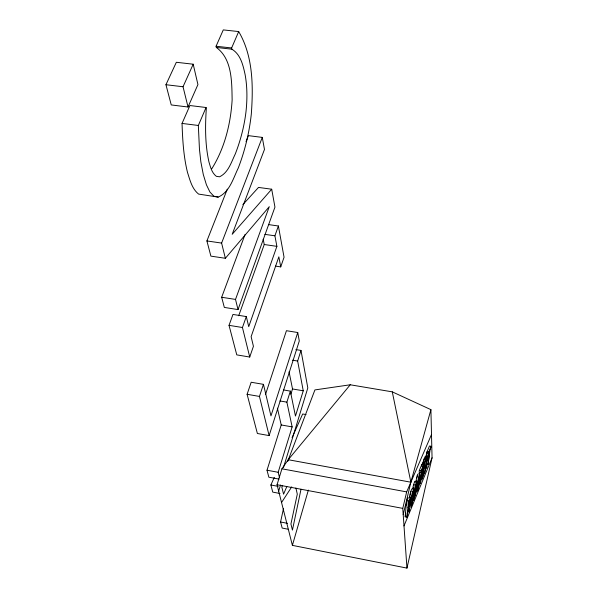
<?xml version="1.0" encoding="UTF-8"?>
<svg xmlns="http://www.w3.org/2000/svg" width="598" height="598" viewBox="0 0 598 598"><rect width="100%" height="100%" fill="white"/><g stroke="black" fill="none" stroke-linecap="round" stroke-linejoin="round"><path stroke-width="0.9" d="M415.259 482.205C415.408 477.72 411.962 489.351 412.941 489.276M411.177 500.773L410.931 504.817A5.113 0.583 -80.1 0 0 411.304 505.018L411.76 503.89A5.09 0.583 -80.1 0 0 412.471 501.027L413.532 491.541A5.031 0.576 -80.1 0 0 413.173 491.287L410.729 501.879L410.759 507.358L411.992 504.286L413.225 498.239L414.01 491.287L413.719 488.97L412.142 493.298L410.961 499.973M408.621 497.999C406.192 495.353 405.594 516.306 405.003 516.836L406.864 517.188L408.643 508.203L409.039 511.783L407.814 511.552M405.451 515.73L405.758 513.009M406.64 505.026L406.924 502.432M406.864 517.188L408.651 501.161L410.348 497.648L409.144 506.499L409.608 510.371L409.039 511.783M413.27 489.052L413.48 487.243M415.281 485L413.51 500.668L416.096 492.281L416.97 481.345L415.281 485L413.457 484.672M422.659 472.046L424.393 472.36L422.861 476.143L423.511 470.529L425.238 464.99L421.859 464.362L419.325 470.484L419.123 472.308L420.895 472.629L421.964 470.021L420.424 483.483L418.66 483.162M419.684 474.192L419.886 472.398M420.895 472.629L421.104 470.805L423.616 464.676L422.36 469.056L420.424 483.483M421.657 466.163L421.859 464.362M422.053 465.192L424.184 458.756L425.925 459.062L424.191 464.571L423.713 468.735L425.238 464.99M423.975 460.542L424.184 458.756M420.521 478.579L422.27 478.893L424.012 463.719L425.925 459.062M424.393 472.36L422.27 478.893M426.68 461.521L426.882 459.78M428.811 452.021L427.092 451.722L429.461 446.003L431.158 446.302L428.811 452.021L428.609 453.792L429.603 451.363L428.078 464.444L426.381 464.138M431.158 446.302L429.969 450.458L428.078 464.444M411.08 498.156L411.275 496.751M409.712 497.521L409.929 496.198M416.163 481.831L416.372 480.545M409.376 497.798L410.639 491.646L412.067 488.693M415.849 482.063C416.44 480 416.791 473.661 418.51 473.743M425.731 457.463L426.965 452.028L428.684 452.327L426.86 462.112L426.957 467.247L426.524 468.324L426.464 464.093L424.535 473.257L426.396 463.308L426.299 458.158L426.733 457.089L424.999 456.775L424.558 457.844L426.299 458.158M428.684 452.327L426.793 461.327L426.733 457.089M423.145 471.134L423.489 469.325M424.333 464.803L424.67 462.994L426.396 463.308M425.97 457.358L426.965 452.028M301.003 489.269L292.437 530.075L290.934 524.012L297.296 494.15L295.905 488.013M410.153 494.965L410.392 493.858M288.161 529.237L282.174 528.064L280.582 521.994L283.497 508.45M289.275 458.203L281.927 468.802L277.053 484.731L292.392 545.369L406.961 568.1L432.055 457.784L430.911 409.652L392.281 391.854L350.241 384.783L314.914 389.918L287.69 461.462M406.961 568.1L402.768 508.382L406.67 491.9L431.502 434.507M403.209 514.684L410.863 482.205L430.911 409.652M416.821 478.28L417.053 477.346M292.392 545.369L308.359 490.091M278.668 491.115L280.522 485.008M283.422 467.733L307.813 387.923L300.996 350.428L295.89 349.591M279.468 477.518L278.175 472.285L292.145 426.89L286.883 402.148L290.351 391.122L283.445 389.941M300.996 350.428L297.647 361.035L303.246 390.793L295.464 416.081L290.351 391.122M279.042 479.103L268.838 477.197L267.007 470.215L281.217 424.954L277.405 408.15M290.882 394.179L292.519 388.962L289.058 371.821M297.744 332.518L270.961 415.909L263.449 384.35L251.175 382.249L247.101 394.291L257.379 433.49L269.122 435.598L299.284 340.98L297.744 332.518L286.435 330.701L265.542 394.381M269.122 435.598L259.45 396.429L263.449 384.35M268.397 224.571L278.384 225.992L274.908 235.806L276.889 246.354L248.731 326.665L246.316 316.566L232.973 314.443L229.027 325.342L236.771 354.876L249.732 357.036L253.425 346.302L251.123 336.674L278.847 256.819L280.739 266.895L275.439 266.103M280.739 266.895L284.057 257.23L278.384 225.992M249.732 357.036L242.444 327.51L246.316 316.566M238.699 315.751L264.249 244.515L263.187 239.237M245.053 234.491L221.664 297.258L224.332 307.424L238.019 309.592L274.953 207.102L271.701 189.215L258.508 187.428L242.855 204.643M238.019 309.592L235.515 299.419L269.272 206.676L225.364 258.291L210.885 256.131L206.901 240.934L227.315 189.155M410.878 492.072L411.125 491.399M417.284 476.561L417.725 475.492M225.364 258.291L221.611 243.087L262.283 137.398L248.417 135.641L246.032 141.689M404.001 525.919L432.055 457.784M422.749 463.517L423.668 461.282M286.801 486.585L283.572 494.172L281.815 487.056L282.555 485.359M218.195 197.101L213.875 196.204L209.958 192.085L206.437 184.834L203.298 174.549L200.853 161.834L199.455 149.261L198.342 125.468L206.056 107.505L189.932 105.532L182.046 123.42C182.599 139.857 183.541 156.392 187.495 172.418C189.992 180.118 191.965 188.781 198.588 194.088L218.195 197.101C229.654 192.122 233.19 178.391 238.243 168.083C244.933 150.748 249.284 132.577 251.31 114.113C253.328 86.404 253.223 56.205 238.684 31.567L223.278 29.9L216.072 46.24L216.327 47.451C232.301 59.038 231.777 82.053 232.136 99.903C230.679 123.898 224.639 148.199 211.819 168.718M206.056 107.505L206.31 108.619C205.121 126.425 205.032 144.492 208.964 161.991C210.503 167.134 211.834 172.927 216.356 176.335L219.563 176.799C228.376 172.628 231.314 162.133 235.268 154.007C240.583 140.425 244.253 126.223 245.987 111.736C247.325 99.403 247.34 86.874 245.12 74.638C243.072 65.309 240.717 54.463 231.875 49.178L231.635 47.975L238.684 31.567M188.026 107.005L197.931 84.58L193.199 64.21L176.343 62.274L165.945 84.714L171.252 104.942L188.026 107.005L183.033 86.755L193.199 64.21M279.969 493.485L272.748 492.117L270.879 484.993L274.288 477.383M292.071 437.654L302.663 413.988L306.071 414.586M281.546 502.507L291.734 486.869M409.174 506.693L408.74 506.984M350.241 384.783L288.221 459.72L410.863 482.205L392.281 391.854M271.701 189.215L232.196 234.281L264.473 149.433L262.283 137.398M216.072 46.24L231.635 47.975M216.327 47.451L231.875 49.178M165.945 84.714L183.033 86.755M182.046 123.42L198.342 125.468M264.869 234.364L274.908 235.806M264.249 244.515L276.889 246.354M206.901 240.934L221.611 243.087M221.664 297.258L235.515 299.419M229.027 325.342L242.444 327.51M292.504 360.19L297.647 361.035M292.519 388.962L303.246 390.793M247.101 394.291L259.45 396.429M279.939 400.944L286.883 402.148M281.217 424.954L292.145 426.89M426.553 453.022L428.28 453.329M422.255 463.405L424.012 463.719M419.325 470.484L421.104 470.805M281.927 468.802L406.67 491.9M267.007 470.215L278.175 472.285M406.775 500.81L408.651 501.161M277.053 484.731L402.768 508.382M270.879 484.993L278.175 486.368M280.582 521.994L287.489 523.34M416.873 489.216C417.142 498.014 420.82 476.143 420.282 475.911C420.058 466.896 416.32 488.985 416.873 489.216M417.352 487.512L417.329 488.977A4.971 0.553 -80.2 0 0 417.673 489.216L418.107 488.14A4.948 0.553 -80.2 0 0 418.779 485.382L419.841 476.113A4.889 0.546 -80.3 0 0 419.512 475.821L418.383 479.678L417.352 487.512M409.951 500.384L408.217 507.964C408.382 506.805 408.718 499.509 409.951 500.384M416.088 489.822L415.49 494.008L414.13 497.857C414.265 496.325 414.728 489.553 416.088 489.822M416.589 483.864L414.982 490.293L415.498 485.763L416.589 483.864"/></g></svg>
